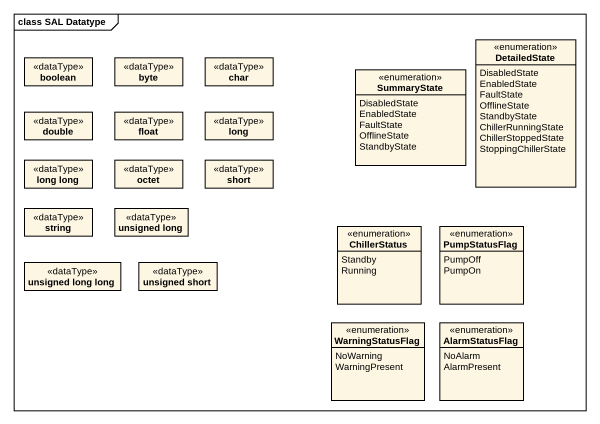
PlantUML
@startuml
mainframe class SAL Datatype
hide circle
hide empty members
class boolean <<dataType>>
class byte <<dataType>>
class char <<dataType>>
enum DetailedState {
  DisabledState
  EnabledState
  FaultState
  OfflineState
  StandbyState
  ChillerRunningState
  ChillerStoppedState
  StoppingChillerState
}
enum SummaryState {
  DisabledState
  EnabledState
  FaultState
  OfflineState
  StandbyState
}
class double <<dataType>>
class float <<dataType>>
class long <<dataType>>
class "long long" as long_long <<dataType>>
class octet <<dataType>>
class short <<dataType>>
class string <<dataType>>
class "unsigned long" as unsigned_long <<dataType>>
enum ChillerStatus {
  Standby
  Running
}
enum PumpStatusFlag {
  PumpOff
  PumpOn
}
class "unsigned long long" as unsigned_long_long <<dataType>>
class "unsigned short" as unsigned_short <<dataType>>
enum WarningStatusFlag {
  NoWarning
  WarningPresent
}
enum AlarmStatusFlag {
  NoAlarm
  AlarmPresent
}
@enduml
